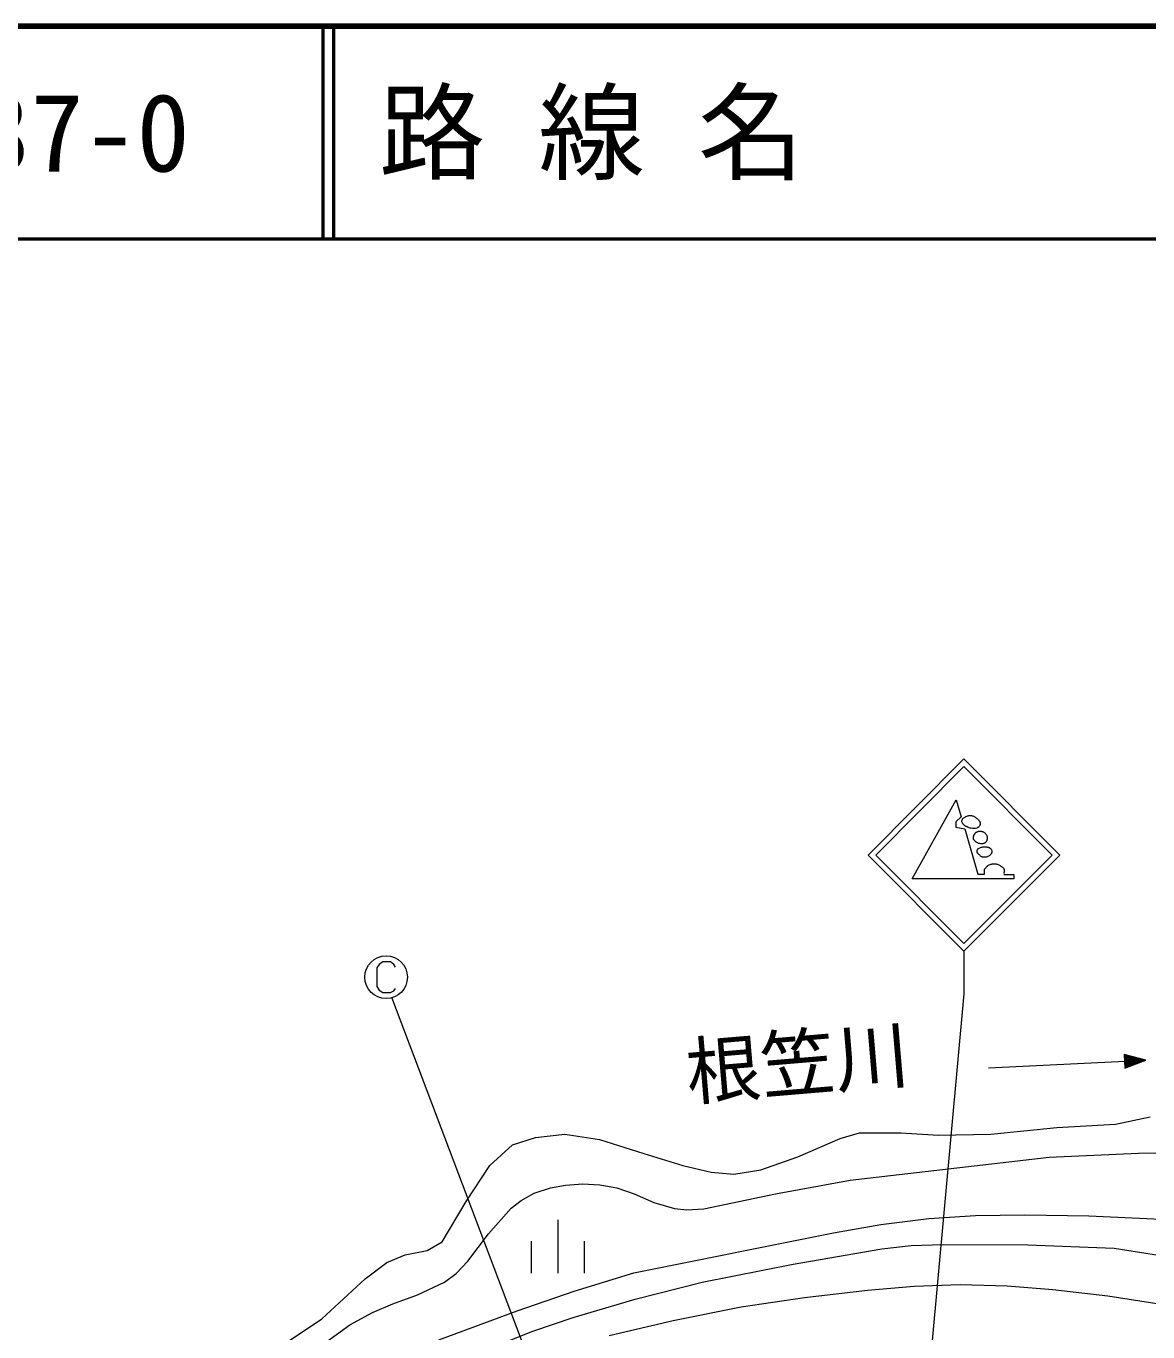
# Model space of a CAD drawing. Units: millimetres, scale not verified. Extents: x 40000 to 680000, y 20000 to 380000.
# Drawn here: x 163812 to 216510, y 318633 to 380000 of the extents above; entities that cross this region are included whole.
import ezdxf
from ezdxf.enums import TextEntityAlignment as Align

# ---------------------------------------------------------------- set-up
doc = ezdxf.new("R2010")
doc.units = ezdxf.units.MM
doc.header["$LTSCALE"] = 1000
for name, color, linetype, lineweight in [('M-BGD', 7, 'Continuous', 13), ('M-BGD-EXST', 7, 'Continuous', 13), ('M-STR-STRC', 7, 'Continuous', 13), ('M-TTL', 2, 'Continuous', 140), ('M-TTL-LINE', 7, 'Continuous', 50)]:
    doc.layers.add(name, color=color, linetype=linetype, lineweight=lineweight)
doc.layers.add('M-BGD-HTXT', color=7, linetype='Continuous')
doc.layers.add('M-TTL-TXT', color=7, linetype='Continuous')
doc.styles.add('ＭＳ ゴシック', font='')
doc.styles.get('ＭＳ ゴシック').set_extended_font_data('MS Gothic')

msp = doc.modelspace()

# ---------------------------------------------------------------- linework, layer by layer
at = {"layer": 'M-BGD'}
for p, q in [((209024, 331045), (216408, 331403)), ((216408, 331403), (215393, 331675)), ((215393, 331675), (215424, 331034)), ((215424, 331034), (216408, 331403)), ((216288, 331397), (215436, 331617)), ((215436, 331617), (215461, 331096)), ((215461, 331096), (216288, 331397)), ((216168, 331391), (215479, 331559)), ((215479, 331559), (215498, 331158)), ((215498, 331158), (216168, 331391)), ((216048, 331386), (215522, 331501)), ((215522, 331501), (215535, 331220)), ((215535, 331220), (216048, 331386)), ((215928, 331380), (215565, 331442)), ((215565, 331442), (215572, 331282)), ((215768, 331372), (215607, 331384)), ((215607, 331384), (215609, 331344)), ((215572, 331282), (215928, 331380)), ((215609, 331344), (215768, 331372)), ((212232, 328235), (214982, 328388)), ((214982, 328388), (216611, 328746)), ((186667, 327418), (187737, 327775)), ((187737, 327775), (189112, 327929)), ((189112, 327929), (190741, 327673)), ((200061, 326856), (202047, 327724)), ((202047, 327724), (202963, 327980)), ((202963, 327980), (204899, 327980)), ((204899, 327980), (206681, 327877)), ((206681, 327877), (209125, 327929)), ((209125, 327929), (212232, 328235)), ((185598, 326447), (186667, 327418)), ((190741, 327673), (192829, 327009)), ((192829, 327009), (194663, 326447)), ((198329, 326242), (200061, 326856)), ((184477, 324761), (185598, 326447)), ((194663, 326447), (195987, 326140)), ((195987, 326140), (197056, 326038)), ((197056, 326038), (198329, 326242)), ((183357, 322870), (184477, 324761)), ((188783, 323904), (188783, 321395)), ((182644, 322461), (183357, 322870)), ((187532, 322901), (187532, 321395)), ((190033, 322901), (190033, 321395)), ((180760, 321899), (181626, 322257)), ((181626, 322257), (182644, 322461)), ((179741, 321133), (180760, 321899)), ((177704, 319243), (179741, 321133)), ((175718, 317914), (177704, 319243))]:
    msp.add_line(p, q, dxfattribs=at)
for points in [[(177307, 317732), (179022, 318963), (180078, 319537), (181044, 319954), (182197, 320375), (183462, 320967), (184021, 321384), (184570, 321954), (185537, 323235), (186605, 324445), (187074, 324812), (187681, 325148), (188447, 325407), (189153, 325534), (189962, 325591), (190767, 325547), (191557, 325399), (192373, 325119), (193302, 324720), (194270, 324426), (194853, 324368), (195648, 324410), (199014, 325126), (202526, 325764), (211874, 326841), (216071, 327032), (220137, 327116)], [(183194, 318252), (186887, 319618), (189559, 320554), (192368, 321411), (201743, 323286), (203961, 323674), (206221, 323963), (208418, 324099), (210722, 324134), (213742, 324093), (217139, 323938), (219202, 323655), (221340, 323253), (224645, 322595), (227912, 321833), (231672, 320561), (235356, 319203), (237944, 318128)], [(185762, 317926), (187623, 318666), (189518, 319303), (192430, 320163), (195575, 320976), (199841, 321813), (204004, 322529), (205395, 322688), (206894, 322747), (210874, 322717), (214925, 322572), (218285, 322037), (221589, 321393), (230758, 318447)], [(191198, 318459), (194212, 319169), (197409, 319814), (200377, 320254), (203332, 320589), (205526, 320774), (207694, 320853), (209894, 320793), (212046, 320631), (214630, 320332), (217131, 319943), (220195, 319367), (223321, 318671), (225992, 317918)]]:
    msp.add_lwpolyline(points, dxfattribs=at)
at = {"layer": 'M-BGD-EXST'}
for p, q in [((180404, 335902), (180284, 335741)), ((180284, 335741), (180284, 334858)), ((180564, 336022), (180404, 335902)), ((180924, 336022), (180564, 336022)), ((181085, 335902), (180924, 336022)), ((181165, 335781), (181085, 335902)), ((180284, 334858), (180404, 334697)), ((180404, 334697), (180564, 334577)), ((180564, 334577), (180924, 334577)), ((180924, 334577), (181085, 334657)), ((181085, 334657), (181165, 334778)), ((180973, 334363), (187884, 316124))]:
    msp.add_line(p, q, dxfattribs=at)
msp.add_ellipse((180724, 335300), major_axis=(0, -1004), ratio=0.996704, dxfattribs=at)
at = {"layer": 'M-STR-STRC'}
for p, q in [((203369, 341044), (207871, 345560)), ((212373, 341044), (207871, 345560)), ((203723, 341044), (207871, 345206)), ((212019, 341044), (207871, 345206)), ((205435, 339929), (207509, 343643)), ((207509, 343643), (207740, 342832)), ((207740, 342832), (207495, 342600)), ((207495, 342600), (207495, 342347)), ((207772, 342633), (207774, 342654)), ((207773, 342612), (207772, 342633)), ((207776, 342593), (207773, 342612)), ((207774, 342654), (207778, 342677)), ((207778, 342677), (207785, 342699)), ((207785, 342699), (207795, 342720)), ((207798, 342549), (207792, 342558)), ((207795, 342720), (207806, 342740)), ((207804, 342541), (207798, 342549)), ((207810, 342531), (207804, 342541)), ((207806, 342740), (207821, 342759)), ((207818, 342521), (207810, 342531)), ((207826, 342511), (207818, 342521)), ((207821, 342759), (207837, 342775)), ((207834, 342499), (207826, 342511)), ((207852, 342475), (207834, 342499)), ((207837, 342775), (207856, 342789)), ((207870, 342455), (207852, 342475)), ((207856, 342789), (207891, 342810)), ((207888, 342437), (207870, 342455)), ((207906, 342422), (207888, 342437)), ((207891, 342810), (207927, 342830)), ((207927, 342830), (207962, 342848)), ((207962, 342848), (207998, 342864)), ((207998, 342864), (208034, 342878)), ((208034, 342878), (208070, 342889)), ((208070, 342889), (208106, 342897)), ((208106, 342897), (208143, 342901)), ((208143, 342901), (208180, 342901)), ((208180, 342901), (208216, 342897)), ((208216, 342897), (208252, 342890)), ((208252, 342890), (208287, 342879)), ((208287, 342879), (208321, 342866)), ((208321, 342866), (208354, 342851)), ((208354, 342851), (208386, 342833)), ((208386, 342833), (208417, 342812)), ((208417, 342812), (208448, 342790)), ((208448, 342790), (208477, 342765)), ((208477, 342765), (208506, 342738)), ((208506, 342738), (208534, 342709)), ((208534, 342709), (208551, 342690)), ((208551, 342690), (208567, 342671)), ((208567, 342671), (208582, 342652)), ((208582, 342652), (208596, 342632)), ((208596, 342632), (208608, 342612)), ((208608, 342612), (208618, 342591)), ((208618, 342447), (208608, 342427)), ((208618, 342591), (208626, 342570)), ((208626, 342466), (208618, 342447)), ((208626, 342570), (208632, 342549)), ((208632, 342486), (208626, 342466)), ((208632, 342549), (208635, 342528)), ((208635, 342506), (208632, 342486)), ((208635, 342528), (208635, 342506)), ((207495, 342347), (207913, 342282)), ((207924, 342408), (207906, 342422)), ((207913, 342282), (208520, 340146)), ((207943, 342397), (207924, 342408)), ((207962, 342387), (207943, 342397)), ((207981, 342378), (207962, 342387)), ((208001, 342370), (207981, 342378)), ((208022, 342361), (208001, 342370)), ((208067, 342344), (208022, 342361)), ((208115, 342328), (208067, 342344)), ((208164, 342313), (208115, 342328)), ((208215, 342301), (208164, 342313)), ((208267, 342292), (208215, 342301)), ((208318, 342287), (208267, 342292)), ((208300, 341870), (208299, 341860)), ((208299, 341860), (208300, 341850)), ((208301, 341881), (208300, 341870)), ((208300, 341850), (208300, 341840)), ((208300, 341840), (208302, 341830)), ((208303, 341891), (208301, 341881)), ((208302, 341830), (208305, 341820)), ((208305, 341902), (208303, 341891)), ((208307, 341912), (208305, 341902)), ((208305, 341820), (208322, 341777)), ((208310, 341922), (208307, 341912)), ((208316, 341938), (208310, 341922)), ((208322, 341954), (208316, 341938)), ((208369, 342288), (208318, 342287)), ((208328, 341970), (208322, 341954)), ((208336, 341985), (208328, 341970)), ((208344, 341999), (208336, 341985)), ((208353, 342014), (208344, 341999)), ((208362, 342027), (208353, 342014)), ((208373, 342040), (208362, 342027)), ((208419, 342295), (208369, 342288)), ((208384, 342053), (208373, 342040)), ((208395, 342064), (208384, 342053)), ((208414, 342080), (208395, 342064)), ((208433, 342095), (208414, 342080)), ((208467, 342310), (208419, 342295)), ((208454, 342108), (208433, 342095)), ((208476, 342119), (208454, 342108)), ((208512, 342333), (208467, 342310)), ((208499, 342129), (208476, 342119)), ((208522, 342137), (208499, 342129)), ((208531, 342345), (208512, 342333)), ((208546, 342144), (208522, 342137)), ((208549, 342359), (208531, 342345)), ((208571, 342149), (208546, 342144)), ((208566, 342375), (208549, 342359)), ((208582, 342391), (208566, 342375)), ((208596, 342152), (208571, 342149)), ((208596, 342409), (208582, 342391)), ((208608, 342427), (208596, 342409)), ((208621, 342154), (208596, 342152)), ((208647, 342153), (208621, 342154)), ((208673, 342151), (208647, 342153)), ((208699, 342147), (208673, 342151)), ((208725, 342141), (208699, 342147)), ((208750, 342134), (208725, 342141)), ((208774, 342124), (208750, 342134)), ((208798, 342113), (208774, 342124)), ((208820, 342100), (208798, 342113)), ((208842, 342085), (208820, 342100)), ((208863, 342068), (208842, 342085)), ((208882, 342050), (208863, 342068)), ((208899, 342031), (208882, 342050)), ((208915, 342011), (208899, 342031)), ((208930, 341989), (208915, 342011)), ((208942, 341966), (208930, 341989)), ((208953, 341943), (208942, 341966)), ((208962, 341919), (208953, 341943)), ((208968, 341894), (208962, 341919)), ((208972, 341868), (208968, 341894)), ((208974, 341842), (208972, 341868)), ((208973, 341804), (208974, 341823)), ((208974, 341823), (208974, 341842)), ((208322, 341777), (208346, 341739)), ((208346, 341739), (208377, 341704)), ((208377, 341704), (208414, 341674)), ((208414, 341674), (208455, 341647)), ((208455, 341647), (208499, 341626)), ((208485, 341233), (208487, 341249)), ((208485, 341217), (208485, 341233)), ((208486, 341202), (208485, 341217)), ((208488, 341187), (208486, 341202)), ((208487, 341249), (208490, 341265)), ((208490, 341265), (208494, 341280)), ((208494, 341280), (208500, 341295)), ((208499, 341626), (208547, 341608)), ((208500, 341295), (208507, 341308)), ((208507, 341308), (208516, 341321)), ((208516, 341321), (208526, 341332)), ((208526, 341332), (208554, 341354)), ((208547, 341608), (208597, 341595)), ((208554, 341354), (208584, 341373)), ((208584, 341373), (208615, 341389)), ((208597, 341595), (208647, 341587)), ((208615, 341389), (208649, 341402)), ((208647, 341587), (208698, 341584)), ((208649, 341402), (208684, 341412)), ((208684, 341412), (208720, 341419)), ((208698, 341584), (208724, 341585)), ((208720, 341419), (208757, 341424)), ((208724, 341585), (208748, 341586)), ((208748, 341586), (208773, 341590)), ((208757, 341424), (208795, 341427)), ((208773, 341590), (208797, 341594)), ((208795, 341427), (208833, 341428)), ((208797, 341594), (208820, 341601)), ((208820, 341601), (208841, 341610)), ((208833, 341428), (208872, 341427)), ((208841, 341610), (208862, 341620)), ((208862, 341620), (208881, 341633)), ((208872, 341427), (208896, 341425)), ((208881, 341633), (208898, 341648)), ((208896, 341425), (208920, 341424)), ((208898, 341648), (208914, 341666)), ((208914, 341666), (208925, 341681)), ((208920, 341424), (208943, 341422)), ((208925, 341681), (208935, 341697)), ((208935, 341697), (208945, 341714)), ((208943, 341422), (208966, 341419)), ((208945, 341714), (208953, 341731)), ((208953, 341731), (208960, 341749)), ((208960, 341749), (208965, 341767)), ((208965, 341767), (208969, 341785)), ((208966, 341419), (208988, 341415)), ((208969, 341785), (208973, 341804)), ((208988, 341415), (209010, 341410)), ((209010, 341410), (209031, 341403)), ((209031, 341403), (209051, 341394)), ((209051, 341394), (209071, 341384)), ((209071, 341384), (209090, 341372)), ((209090, 341372), (209105, 341359)), ((209105, 341359), (209119, 341346)), ((209119, 341346), (209132, 341331)), ((209132, 341331), (209145, 341316)), ((209145, 341316), (209155, 341299)), ((209155, 341299), (209164, 341282)), ((209164, 341282), (209172, 341264)), ((209172, 341264), (209178, 341245)), ((209178, 341245), (209181, 341227)), ((209181, 341227), (209182, 341208)), ((209182, 341208), (209182, 341193)), ((203369, 341044), (207871, 336527)), ((203723, 341044), (207871, 336881)), ((207871, 336881), (212019, 341044)), ((207871, 336527), (212373, 341044)), ((208493, 341170), (208488, 341187)), ((208500, 341153), (208493, 341170)), ((208509, 341138), (208500, 341153)), ((208519, 341123), (208509, 341138)), ((208531, 341109), (208519, 341123)), ((208544, 341095), (208531, 341109)), ((208559, 341080), (208544, 341095)), ((208575, 341065), (208559, 341080)), ((208592, 341049), (208575, 341065)), ((208609, 341032), (208592, 341049)), ((208632, 341011), (208609, 341032)), ((208654, 340993), (208632, 341011)), ((208676, 340977), (208654, 340993)), ((208699, 340965), (208676, 340977)), ((208721, 340955), (208699, 340965)), ((208744, 340947), (208721, 340955)), ((208767, 340942), (208744, 340947)), ((208789, 340938), (208767, 340942)), ((208813, 340937), (208789, 340938)), ((208836, 340937), (208813, 340937)), ((208867, 340939), (208836, 340937)), ((208897, 340944), (208867, 340939)), ((208928, 340951), (208897, 340944)), ((208959, 340961), (208928, 340951)), ((208988, 340973), (208959, 340961)), ((209018, 340987), (208988, 340973)), ((209046, 341004), (209018, 340987)), ((209072, 341023), (209046, 341004)), ((209061, 340586), (209095, 340601)), ((209097, 341044), (209072, 341023)), ((209095, 340601), (209129, 340613)), ((209120, 341068), (209097, 341044)), ((209131, 341080), (209120, 341068)), ((209129, 340613), (209165, 340622)), ((209140, 341093), (209131, 341080)), ((209149, 341106), (209140, 341093)), ((209158, 341120), (209149, 341106)), ((209165, 341134), (209158, 341120)), ((209171, 341149), (209165, 341134)), ((209165, 340622), (209201, 340629)), ((209176, 341163), (209171, 341149)), ((209180, 341178), (209176, 341163)), ((209182, 341193), (209180, 341178)), ((209201, 340629), (209238, 340634)), ((209238, 340634), (209274, 340636)), ((209274, 340636), (209310, 340635)), ((209310, 340635), (209346, 340632)), ((209346, 340632), (209380, 340627)), ((209380, 340627), (209414, 340619)), ((209414, 340619), (209448, 340609)), ((209448, 340609), (209481, 340596)), ((209481, 340596), (209513, 340582)), ((208520, 340146), (208830, 340146)), ((208830, 340356), (208842, 340375)), ((208830, 340146), (208830, 340356)), ((208842, 340375), (208855, 340393)), ((208855, 340393), (208868, 340412)), ((208868, 340412), (208881, 340430)), ((208881, 340430), (208894, 340448)), ((208894, 340448), (208908, 340465)), ((208908, 340465), (208923, 340482)), ((208923, 340482), (208938, 340498)), ((208938, 340498), (208953, 340514)), ((208953, 340514), (208970, 340528)), ((208970, 340528), (208998, 340550)), ((208998, 340550), (209029, 340569)), ((209029, 340569), (209061, 340586)), ((209513, 340582), (209545, 340566)), ((209545, 340566), (209577, 340548)), ((209577, 340548), (209608, 340528)), ((209608, 340528), (209639, 340507)), ((209639, 340507), (209654, 340496)), ((209654, 340496), (209669, 340484)), ((209669, 340484), (209684, 340472)), ((209684, 340472), (209698, 340459)), ((209698, 340459), (209711, 340446)), ((209711, 340446), (209723, 340432)), ((209723, 340432), (209733, 340418)), ((209733, 340418), (209742, 340403)), ((209742, 340403), (209750, 340388)), ((209748, 340184), (209747, 340174)), ((209747, 340124), (210208, 340124)), ((209749, 340204), (209748, 340194)), ((209748, 340194), (209748, 340184)), ((209750, 340225), (209749, 340214)), ((209749, 340214), (209749, 340204)), ((209750, 340388), (209755, 340372)), ((209752, 340240), (209750, 340225)), ((209754, 340255), (209752, 340240)), ((209756, 340270), (209754, 340255)), ((209755, 340372), (209758, 340358)), ((209758, 340285), (209756, 340270)), ((209758, 340358), (209760, 340344)), ((209759, 340300), (209758, 340285)), ((209760, 340315), (209759, 340300)), ((209760, 340344), (209760, 340330)), ((209760, 340330), (209760, 340315)), ((210208, 340124), (210208, 339929)), ((210208, 339929), (205435, 339929)), ((207871, 336527), (207871, 334520)), ((207871, 334520), (206350, 317885))]:
    msp.add_line(p, q, dxfattribs=at)
at = {"layer": 'M-TTL'}
msp.add_line((680000, 380000), (40000, 380000), dxfattribs=at)
at = {"layer": 'M-TTL-LINE'}
for p, q in [((177750, 380000), (177750, 370000)), ((178250, 380000), (178250, 370000)), ((40000, 370000), (680000, 370000))]:
    msp.add_line(p, q, dxfattribs=at)

# ---------------------------------------------------------------- texts
at = {"layer": 'M-BGD-HTXT', "style": 'ＭＳ ゴシック'}
msp.add_text('根笠川', height=2566, rotation=4.816, dxfattribs=at).set_placement((194989, 328781), align=Align.BOTTOM_LEFT)
at = {"layer": 'M-TTL-TXT', "style": 'ＭＳ ゴシック'}
for s, p in [('路 線 名', (180380, 375000)), ('37-0', (161521, 375000))]:
    msp.add_text(s, height=3666, dxfattribs=at).set_placement(p, align=Align.MIDDLE_LEFT)

doc.saveas('drawing.dxf')
